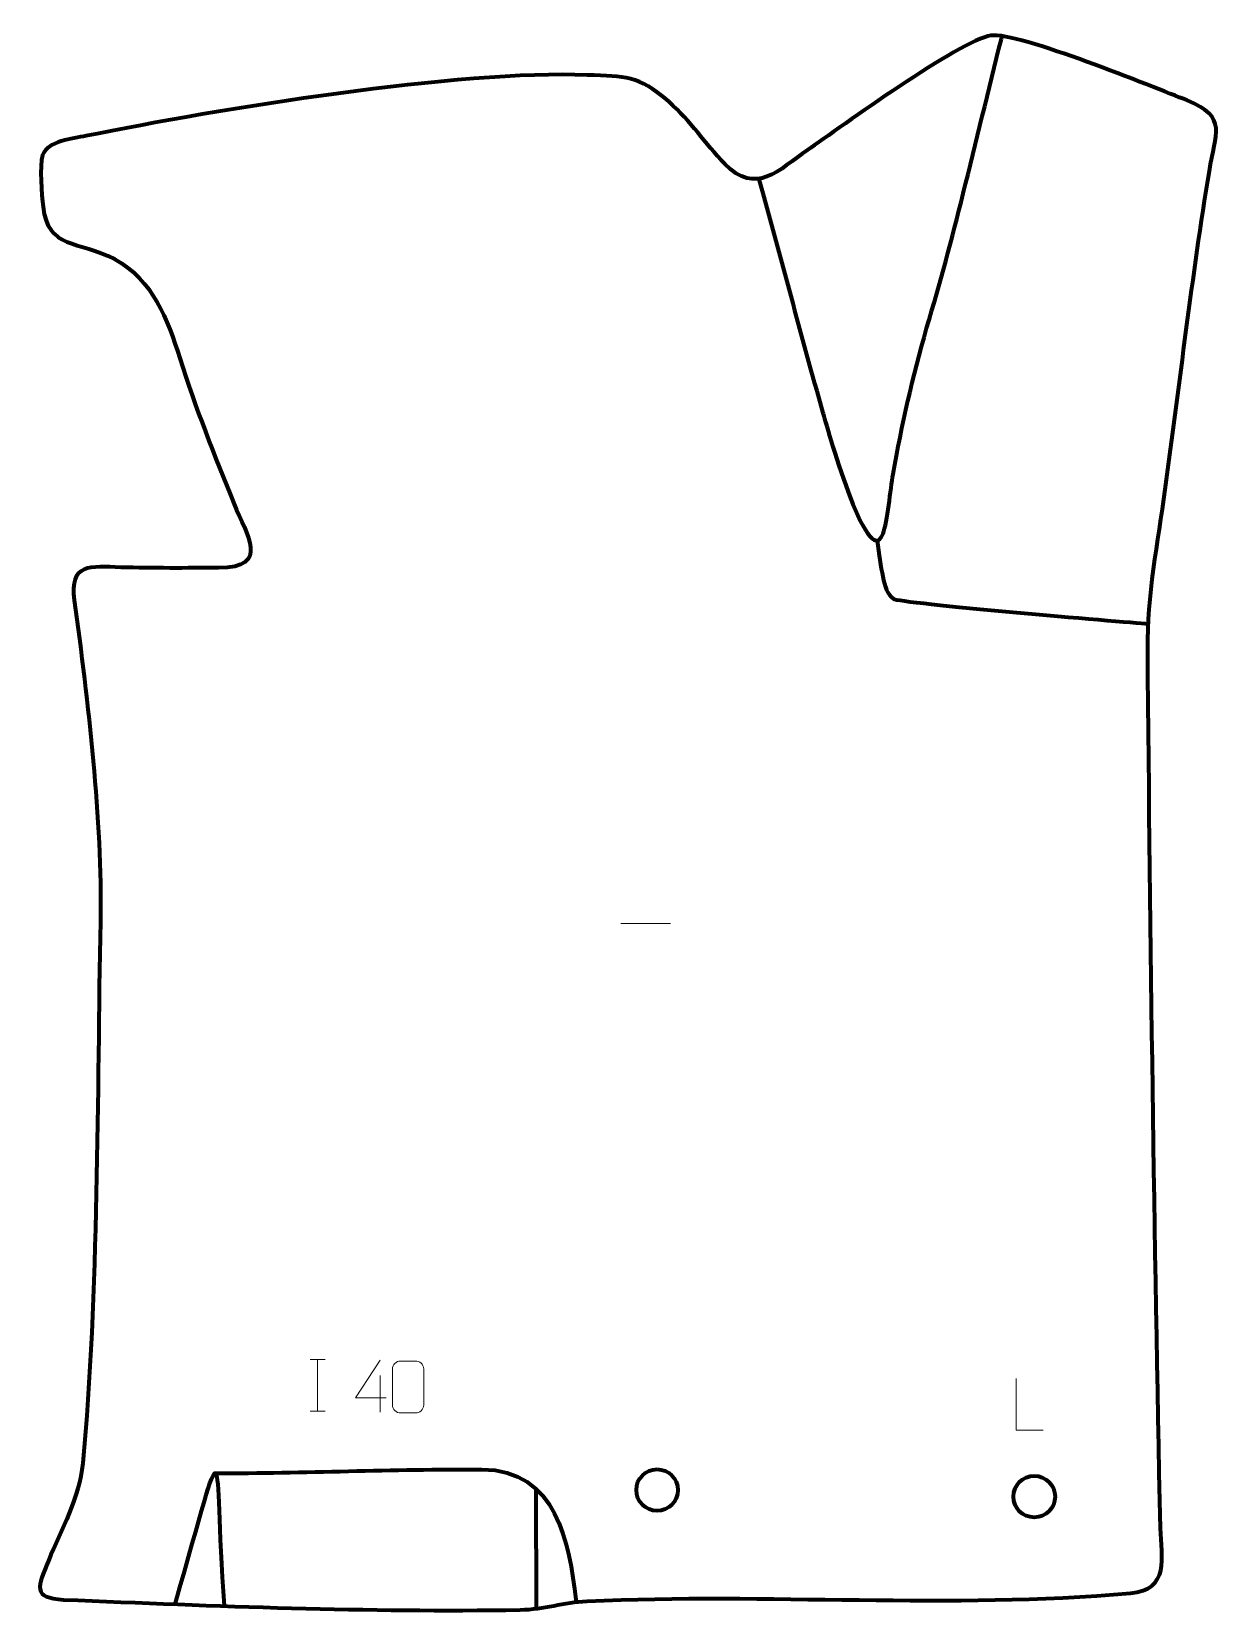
# Model space of a CAD drawing. Header units: millimetres. Extents: x -514 to 62, y -31 to 730.
import ezdxf

# ---------------------------------------------------------------- set-up
doc = ezdxf.new("R2010")
doc.units = ezdxf.units.MM
doc.header["$MEASUREMENT"] = 0
doc.layers.add('layer 2', color=7, linetype='Continuous')
doc.layers.add('layer 3', color=7, linetype='Continuous')

msp = doc.modelspace()

# ---------------------------------------------------------------- linework, layer by layer
at = {"layer": 'layer 2', "color": 142, "lineweight": 158}
for points, knots in [([(-164.1223, 659.3515), (-153.7118, 621.86), (-143.9425, 584.0451), (-133.3272, 546.6802), (-133.3272, 546.6802), (-132.1199, 542.4211), (-111.7908, 468.9101), (-104.3515, 488.4932), (-104.3515, 488.4932), (-102.2483, 494.0299), (-100.7464, 509.9549), (-99.498, 517.0716), (-99.498, 517.0716), (-95.3249, 540.8623), (-90.062, 564.1214), (-83.375, 587.3348), (-83.375, 587.3348), (-76.9273, 609.3258), (-71.2271, 630.0084), (-65.7492, 652.2801), (-65.7492, 652.2801), (-59.6455, 677.0961), (-53.5311, 701.9096), (-47.4234, 726.7246), (-47.4234, 726.7246), (-47.4234, 726.7246), (-47.0641, 728.1843), (-47.0641, 728.1843)], [0, 0, 0, 0, 0.125, 0.125, 0.125, 0.125, 0.25, 0.25, 0.25, 0.25, 0.375, 0.375, 0.375, 0.375, 0.5, 0.5, 0.5, 0.5, 0.625, 0.625, 0.625, 0.625, 0.75, 0.75, 0.75, 0.75, 1, 1, 1, 1]), ([(-107.2574, 485.1914), (-104.9737, 471.8656), (-104.7633, 461.4892), (-99.5069, 457.1707), (-99.5069, 457.1707), (-96.8089, 454.954), (10.6676, 446.1869), (23.3081, 445.005)], [0, 0, 0, 0, 0.33333333, 0.33333333, 0.33333333, 0.33333333, 1, 1, 1, 1]), ([(-425.7985, 36.1049), (-382.8183, 36.0964), (-340.4686, 38.1788), (-297.4781, 37.9719), (-297.4781, 37.9719), (-261.3333, 37.798), (-255.498, 2.3445), (-252.1969, -24.6537), (-252.1969, -24.6537), (-252.1969, -24.6537), (-252.0438, -25.906), (-252.0438, -25.906)], [0, 0, 0, 0, 0.25, 0.25, 0.25, 0.25, 0.5, 0.5, 0.5, 0.5, 1, 1, 1, 1])]:
    msp.add_open_spline(points, degree=3, knots=knots, dxfattribs=at)
for points in [[(-445.1289, -26.9369), (-418.8352, 63.6014), (-427.2809, 50.6634), (-421.526, -27.7945)], [(-271.4024, 28.6058), (-271.4024, 28.6058), (-271.2674, -29.0385), (-271.2674, -29.0385)]]:
    msp.add_open_spline(points, degree=3, dxfattribs=at)
at = {"layer": 'layer 3', "color": 142, "lineweight": 200}
for centre in [(-213.0953, 28.0042), (-31.5911, 24.8442)]:
    msp.add_ellipse(centre, major_axis=(0, 10), ratio=1, dxfattribs=at)
at = {"layer": 'layer 3', "color": 242, "lineweight": 158}
msp.add_open_spline([(-246.7408, 709.2673), (-228.0993, 708.4966), (-222.6405, 709.503), (-207.4986, 696.516), (-207.4986, 696.516), (-196.5711, 686.7253), (-190.2281, 676.3918), (-180.5239, 666.4736), (-180.5239, 666.4736), (-165.4452, 651.0623), (-154.7718, 663.4219), (-140.7313, 673.1267), (-140.7313, 673.1267), (-125.1085, 683.9664), (-67.1952, 726.0829), (-52.4031, 728.2504), (-52.4031, 728.2504), (-39.2867, 730.1723), (26.036, 703.1195), (41.8831, 697.1474), (41.8831, 697.1474), (61.8521, 688.7985), (55.7325, 681.4157), (52.6907, 663.0322), (52.6907, 663.0322), (44.3987, 612.4359), (38.4585, 560.6961), (31.478, 509.8049), (31.478, 509.8049), (27.9315, 484.2169), (22.8179, 458.6329), (23.0391, 432.712), (23.0391, 432.712), (24.2405, 291.8831), (26.2467, 150.4818), (29.1336, 9.6959), (29.1336, 9.6959), (29.6663, -4.6753), (33.7768, -19.9162), (14.6847, -21.6189), (14.6847, -21.6189), (-71.6676, -29.3202), (-160.1009, -21.417), (-246.7038, -25.4566), (-246.7038, -25.4566), (-258.3101, -25.998), (-267.4616, -29.4308), (-279.037, -29.6265), (-279.037, -29.6265), (-352.9227, -30.876), (-425.1735, -27.7914), (-498.7633, -24.7913), (-498.7633, -24.7913), (-514.1466, -23.7865), (-511.153, -18.5265), (-506.0289, -6.0996), (-506.0289, -6.0996), (-499.7469, 9.1353), (-491.1804, 24.3196), (-489.5759, 40.9179), (-489.5759, 40.9179), (-481.8704, 120.6245), (-482.6292, 220.4434), (-481.0574, 301.67), (-481.0574, 301.67), (-480.108, 350.7368), (-487.0284, 407.6515), (-493.6262, 456.3874), (-493.6262, 456.3874), (-496.0637, 474.392), (-486.0234, 472.7463), (-471.1801, 472.2426), (-471.1801, 472.2426), (-455.5927, 471.7734), (-439.8024, 471.9573), (-424.1929, 471.9951), (-424.1929, 471.9951), (-399.1011, 472.0559), (-410.6031, 487.8917), (-416.6475, 502.7106), (-416.6475, 502.7106), (-426.1633, 526.0399), (-435.2967, 548.9407), (-442.8865, 573.0025), (-442.8865, 573.0025), (-448.7334, 591.6502), (-455.8853, 610.8093), (-474.1344, 620.5507), (-474.1344, 620.5507), (-491.8727, 630.0194), (-506.3318, 625.2216), (-508.6316, 645.8133), (-508.6316, 645.8133), (-509.2786, 651.6058), (-510.4945, 665.4648), (-508.9164, 670.6996), (-508.9164, 670.6996), (-506.2256, 677.7299), (-494.6072, 678.5793), (-487.8719, 679.9552), (-487.8719, 679.9552), (-424.3974, 692.9222), (-307.9856, 711.7993), (-246.7408, 709.2673)], degree=3, knots=[0, 0, 0, 0, 0.03703704, 0.03703704, 0.03703704, 0.03703704, 0.07407407, 0.07407407, 0.07407407, 0.07407407, 0.11111111, 0.11111111, 0.11111111, 0.11111111, 0.14814815, 0.14814815, 0.14814815, 0.14814815, 0.18518519, 0.18518519, 0.18518519, 0.18518519, 0.22222222, 0.22222222, 0.22222222, 0.22222222, 0.25925926, 0.25925926, 0.25925926, 0.25925926, 0.2962963, 0.2962963, 0.2962963, 0.2962963, 0.33333333, 0.33333333, 0.33333333, 0.33333333, 0.37037037, 0.37037037, 0.37037037, 0.37037037, 0.40740741, 0.40740741, 0.40740741, 0.40740741, 0.44444444, 0.44444444, 0.44444444, 0.44444444, 0.48148148, 0.48148148, 0.48148148, 0.48148148, 0.51851852, 0.51851852, 0.51851852, 0.51851852, 0.55555556, 0.55555556, 0.55555556, 0.55555556, 0.59259259, 0.59259259, 0.59259259, 0.59259259, 0.62962963, 0.62962963, 0.62962963, 0.62962963, 0.66666667, 0.66666667, 0.66666667, 0.66666667, 0.7037037, 0.7037037, 0.7037037, 0.7037037, 0.74074074, 0.74074074, 0.74074074, 0.74074074, 0.77777778, 0.77777778, 0.77777778, 0.77777778, 0.81481481, 0.81481481, 0.81481481, 0.81481481, 0.85185185, 0.85185185, 0.85185185, 0.85185185, 0.88888889, 0.88888889, 0.88888889, 0.88888889, 0.92592593, 0.92592593, 0.92592593, 0.92592593, 1, 1, 1, 1], dxfattribs=at)
at = {"layer": 'layer 3', "color": 250, "lineweight": 9}
for points in [[(-230.5793, 300.822), (-230.5793, 300.822), (-206.6013, 300.822), (-206.6013, 300.822)], [(-380.0621, 90.8883), (-380.0621, 90.8883), (-372.894, 90.8883), (-372.894, 90.8883)], [(-376.4781, 90.8883), (-376.4781, 90.8883), (-376.4781, 65.9348), (-376.4781, 65.9348)], [(-346.446, 83.2446), (-346.446, 83.2446), (-346.446, 65.5799), (-346.446, 65.5799)], [(-380.0621, 65.9348), (-380.0621, 65.9348), (-372.894, 65.9348), (-372.894, 65.9348)]]:
    msp.add_open_spline(points, degree=3, dxfattribs=at)
for points, knots in [([(-343.5019, 72.4835), (-343.5019, 72.4835), (-358.3236, 72.4835), (-358.3236, 72.4835), (-358.3236, 72.4835), (-358.3236, 72.4835), (-346.446, 90.554), (-346.446, 90.554)], [0, 0, 0, 0, 0.33333333, 0.33333333, 0.33333333, 0.33333333, 1, 1, 1, 1]), ([(-336.5533, 90.1429), (-334.1872, 90.1429), (-331.8207, 90.1429), (-329.4542, 90.1429), (-329.4542, 90.1429), (-327.4737, 90.1785), (-325.4477, 88.6842), (-325.4206, 86.2421), (-325.4206, 86.2421), (-325.421, 80.4847), (-325.421, 74.7269), (-325.4206, 68.9687), (-325.4206, 68.9687), (-325.5627, 66.6411), (-327.2691, 65.1588), (-329.4542, 65.148), (-329.4542, 65.148), (-331.8266, 65.1484), (-334.199, 65.1484), (-336.571, 65.148), (-336.571, 65.148), (-338.5295, 65.0424), (-340.5359, 66.9303), (-340.5245, 68.9513), (-340.5245, 68.9513), (-340.5241, 74.7319), (-340.5241, 80.5122), (-340.5245, 86.292), (-340.5245, 86.292), (-340.5202, 88.434), (-338.7431, 90.1565), (-336.5533, 90.1429)], [0, 0, 0, 0, 0.11111111, 0.11111111, 0.11111111, 0.11111111, 0.22222222, 0.22222222, 0.22222222, 0.22222222, 0.33333333, 0.33333333, 0.33333333, 0.33333333, 0.44444444, 0.44444444, 0.44444444, 0.44444444, 0.55555556, 0.55555556, 0.55555556, 0.55555556, 0.66666667, 0.66666667, 0.66666667, 0.66666667, 0.77777778, 0.77777778, 0.77777778, 0.77777778, 1, 1, 1, 1]), ([(-27.2935, 56.8175), (-27.2935, 56.8175), (-40.2426, 56.8175), (-40.2426, 56.8175), (-40.2426, 56.8175), (-40.2426, 56.8175), (-40.2426, 81.7711), (-40.2426, 81.7711)], [0, 0, 0, 0, 0.33333333, 0.33333333, 0.33333333, 0.33333333, 1, 1, 1, 1])]:
    msp.add_open_spline(points, degree=3, knots=knots, dxfattribs=at)

doc.saveas('drawing.dxf')
